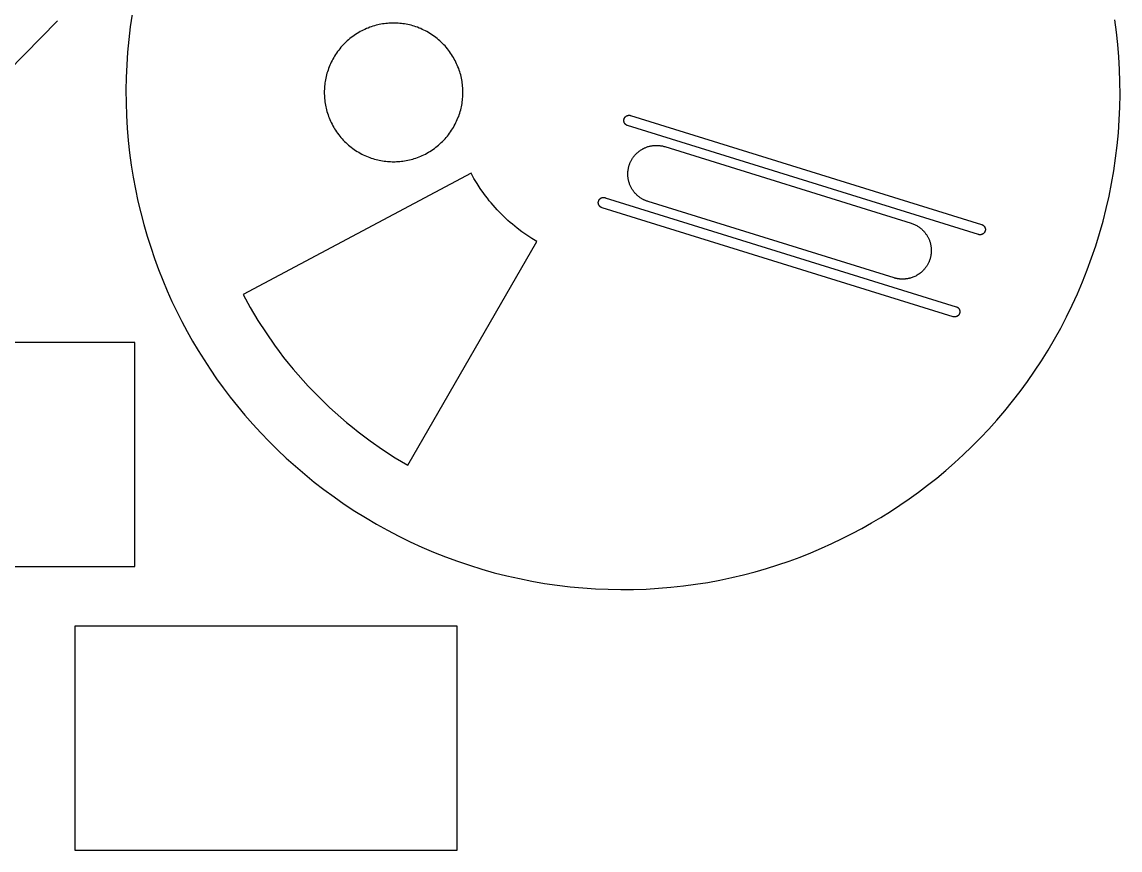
# Model space of a CAD drawing. Header units: millimetres. Extents: x -200 to 233, y -111 to 195.
# Drawn here: x 9.3 to 124.2, y -93.3 to -6.7 of the extents above; entities that cross this region are included whole.
import ezdxf

# ---------------------------------------------------------------- set-up
doc = ezdxf.new("R2010")
doc.units = ezdxf.units.MM
doc.header["$MEASUREMENT"] = 0
doc.layers.add('Default', color=18, linetype='Continuous', true_color=0x000000)

msp = doc.modelspace()

# ---------------------------------------------------------------- linework, layer by layer
at = {"layer": 'Default', "color": 1, "true_color": 0xff0000}
for points in [[(-15.99, -36.02), (-9.52, -29.54), (13.03, -6.59)], [(20.83, -5.88), (20.64, -7.21), (20.48, -8.54), (20.35, -9.87), (20.26, -11.2), (20.2, -12.53), (20.18, -13.85), (20.19, -15.17), (20.24, -16.49), (20.31, -17.8), (20.42, -19.1), (20.57, -20.39), (20.74, -21.68), (20.94, -22.95), (21.18, -24.21), (21.44, -25.45), (21.73, -26.68), (22.05, -27.9), (22.4, -29.1), (22.77, -30.28), (23.17, -31.45), (23.59, -32.6), (24.04, -33.73), (24.5, -34.84), (24.99, -35.93), (25.5, -37), (26.03, -38.04), (26.58, -39.07), (27.15, -40.08), (27.74, -41.07), (28.35, -42.06), (28.99, -43.04), (29.67, -44.02), (30.36, -44.99), (31.09, -45.95), (31.85, -46.9), (32.63, -47.84), (33.44, -48.77), (34.28, -49.68), (35.15, -50.58), (36.04, -51.46), (36.96, -52.33), (37.91, -53.18), (38.88, -54.02), (39.88, -54.83), (40.9, -55.62), (41.95, -56.39), (43.02, -57.13), (44.12, -57.86), (45.24, -58.55), (46.38, -59.22), (47.54, -59.87), (48.72, -60.48), (49.91, -61.07), (51.13, -61.63), (52.36, -62.15), (53.61, -62.65), (54.87, -63.11), (56.14, -63.54), (57.43, -63.94), (58.72, -64.31), (60.03, -64.64), (61.34, -64.93), (62.66, -65.2), (63.98, -65.43), (65.31, -65.62), (66.64, -65.78), (67.97, -65.91), (69.3, -66), (70.63, -66.05), (71.95, -66.08), (73.28, -66.07), (74.59, -66.02), (75.9, -65.94), (77.2, -65.83), (78.5, -65.69), (79.78, -65.52), (81.05, -65.32), (82.31, -65.08), (83.55, -64.82), (84.79, -64.53), (86, -64.21), (87.2, -63.86), (88.39, -63.49), (89.55, -63.09), (90.7, -62.67), (91.83, -62.22), (92.94, -61.75), (94.03, -61.26), (95.1, -60.75), (96.15, -60.22), (97.17, -59.68), (98.18, -59.11), (99.17, -58.52), (100.16, -57.91), (101.15, -57.26), (102.12, -56.59), (103.09, -55.89), (104.05, -55.17), (105, -54.41), (105.94, -53.63), (106.87, -52.82), (107.78, -51.98), (108.68, -51.11), (109.57, -50.22), (110.44, -49.3), (111.29, -48.35), (112.12, -47.38), (112.93, -46.38), (113.72, -45.35), (114.49, -44.31), (115.24, -43.23), (115.96, -42.14), (116.66, -41.02), (117.33, -39.88), (117.97, -38.72), (118.58, -37.54), (119.17, -36.34), (119.73, -35.13), (120.25, -33.9), (120.75, -32.65), (121.21, -31.39), (121.64, -30.12), (122.04, -28.83), (122.41, -27.54), (122.74, -26.23), (123.04, -24.92), (123.3, -23.6), (123.53, -22.28), (123.72, -20.95), (123.88, -19.62), (124.01, -18.29), (124.1, -16.96), (124.16, -15.63), (124.18, -14.3), (124.17, -12.98), (124.12, -11.67), (124.05, -10.36), (123.94, -9.05), (123.8, -7.76), (123.62, -6.48)], [(72.66, -17.54), (72.65, -17.54), (72.63, -17.53), (72.62, -17.53), (72.61, -17.52), (72.6, -17.52), (72.58, -17.51), (72.57, -17.51), (72.56, -17.5), (72.55, -17.49), (72.54, -17.49), (72.52, -17.48), (72.51, -17.47), (72.5, -17.46), (72.49, -17.46), (72.48, -17.45), (72.47, -17.44), (72.46, -17.43), (72.45, -17.42), (72.44, -17.41), (72.43, -17.4), (72.42, -17.39), (72.41, -17.38), (72.4, -17.37), (72.39, -17.36), (72.38, -17.35), (72.38, -17.34), (72.37, -17.33), (72.36, -17.32), (72.35, -17.31), (72.35, -17.3), (72.34, -17.28), (72.33, -17.27), (72.33, -17.26), (72.32, -17.25), (72.32, -17.24), (72.31, -17.22), (72.31, -17.21), (72.3, -17.2), (72.3, -17.19), (72.29, -17.17), (72.29, -17.16), (72.29, -17.15), (72.28, -17.13), (72.28, -17.12), (72.28, -17.11), (72.28, -17.09), (72.27, -17.08), (72.27, -17.07), (72.27, -17.05), (72.27, -17.04), (72.27, -17.03), (72.27, -17.01), (72.27, -17), (72.27, -16.99), (72.27, -16.97), (72.27, -16.96), (72.28, -16.94), (72.28, -16.93), (72.28, -16.92), (72.28, -16.9), (72.29, -16.89), (72.29, -16.88), (72.29, -16.87), (72.3, -16.85), (72.3, -16.84), (72.3, -16.83), (72.31, -16.82), (72.31, -16.8), (72.32, -16.79), (72.32, -16.78), (72.33, -16.77), (72.34, -16.76), (72.34, -16.74), (72.35, -16.73), (72.36, -16.72), (72.37, -16.71), (72.37, -16.7), (72.38, -16.69), (72.39, -16.68), (72.4, -16.66), (72.41, -16.65), (72.42, -16.64), (72.43, -16.63), (72.44, -16.62), (72.44, -16.62), (72.45, -16.61), (72.47, -16.6), (72.48, -16.59), (72.49, -16.58), (72.5, -16.57), (72.51, -16.56), (72.52, -16.56), (72.53, -16.55), (72.54, -16.54), (72.55, -16.54), (72.56, -16.53), (72.58, -16.52), (72.59, -16.52), (72.6, -16.51), (72.61, -16.51), (72.63, -16.5), (72.64, -16.5), (72.65, -16.49), (72.66, -16.49), (72.68, -16.49), (72.69, -16.48), (72.7, -16.48), (72.72, -16.48), (72.73, -16.47), (72.74, -16.47), (72.76, -16.47), (72.77, -16.47), (72.78, -16.47), (72.8, -16.47), (72.81, -16.47), (72.83, -16.47), (72.84, -16.47), (72.85, -16.47), (72.87, -16.47), (72.88, -16.47), (72.89, -16.47), (72.91, -16.47), (72.92, -16.48), (72.93, -16.48), (72.95, -16.48), (72.96, -16.48), (72.97, -16.49), (72.98, -16.49)], [(72.98, -16.49), (109.7, -27.89)], [(109.38, -28.94), (72.66, -17.54)], [(72.82, -21.73), (72.84, -21.66), (72.86, -21.6), (72.89, -21.54), (72.91, -21.47), (72.94, -21.41), (72.97, -21.35), (73, -21.28), (73.03, -21.22), (73.06, -21.16), (73.1, -21.1), (73.14, -21.04), (73.18, -20.97), (73.22, -20.91), (73.26, -20.85), (73.3, -20.79), (73.35, -20.74), (73.4, -20.68), (73.45, -20.62), (73.5, -20.57), (73.55, -20.51), (73.6, -20.46), (73.66, -20.41), (73.72, -20.36), (73.77, -20.31), (73.83, -20.26), (73.89, -20.21), (73.96, -20.17), (74.02, -20.12), (74.09, -20.08), (74.15, -20.04), (74.22, -20), (74.29, -19.96), (74.36, -19.93), (74.43, -19.89), (74.5, -19.86), (74.57, -19.83), (74.64, -19.8), (74.71, -19.78), (74.79, -19.75), (74.86, -19.73), (74.94, -19.71), (75.01, -19.69), (75.08, -19.68), (75.16, -19.66), (75.23, -19.65), (75.31, -19.64), (75.38, -19.63), (75.46, -19.63), (75.53, -19.62), (75.61, -19.62), (75.68, -19.62), (75.75, -19.62), (75.82, -19.62), (75.9, -19.63), (75.97, -19.63), (76.04, -19.64), (76.11, -19.65), (76.18, -19.66), (76.25, -19.67), (76.31, -19.68), (76.38, -19.7), (76.45, -19.72), (76.51, -19.73), (76.57, -19.75)], [(76.57, -19.75), (102.32, -27.75)], [(74.8, -25.48), (74.73, -25.46), (74.67, -25.44), (74.6, -25.42), (74.54, -25.39), (74.48, -25.36), (74.41, -25.34), (74.35, -25.31), (74.29, -25.27), (74.23, -25.24), (74.16, -25.2), (74.1, -25.17), (74.04, -25.13), (73.98, -25.09), (73.92, -25.04), (73.86, -25), (73.8, -24.95), (73.75, -24.91), (73.69, -24.86), (73.63, -24.81), (73.58, -24.75), (73.53, -24.7), (73.47, -24.64), (73.42, -24.59), (73.37, -24.53), (73.32, -24.47), (73.28, -24.41), (73.23, -24.35), (73.19, -24.28), (73.15, -24.22), (73.11, -24.15), (73.07, -24.08), (73.03, -24.01), (72.99, -23.95), (72.96, -23.88), (72.93, -23.8), (72.9, -23.73), (72.87, -23.66), (72.85, -23.59), (72.82, -23.51), (72.8, -23.44), (72.78, -23.37), (72.76, -23.29), (72.75, -23.22), (72.73, -23.14), (72.72, -23.07), (72.71, -22.99), (72.7, -22.92), (72.69, -22.85), (72.69, -22.77), (72.69, -22.7), (72.68, -22.62), (72.69, -22.55), (72.69, -22.48), (72.69, -22.41), (72.7, -22.34), (72.71, -22.26), (72.71, -22.19), (72.73, -22.13), (72.74, -22.06), (72.75, -21.99), (72.77, -21.92), (72.78, -21.86), (72.8, -21.79), (72.82, -21.73)], [(56.29, -22.53), (32.43, -35.23)], [(63.18, -29.67), (62.65, -29.35), (62.12, -29.01), (61.61, -28.65), (61.11, -28.27), (60.86, -28.07), (60.62, -27.87), (60.38, -27.67), (60.14, -27.46), (59.91, -27.25), (59.68, -27.03), (59.46, -26.81), (59.23, -26.58), (59.02, -26.35), (58.8, -26.12), (58.59, -25.88), (58.39, -25.64), (58.19, -25.4), (57.99, -25.15), (57.8, -24.9), (57.61, -24.65), (57.25, -24.14), (56.91, -23.61), (56.59, -23.08), (56.29, -22.53)], [(69.99, -26.14), (69.98, -26.13), (69.96, -26.13), (69.95, -26.12), (69.94, -26.12), (69.93, -26.11), (69.91, -26.11), (69.9, -26.1), (69.89, -26.1), (69.88, -26.09), (69.87, -26.08), (69.86, -26.07), (69.84, -26.07), (69.83, -26.06), (69.82, -26.05), (69.81, -26.04), (69.8, -26.03), (69.79, -26.03), (69.78, -26.02), (69.77, -26.01), (69.76, -26), (69.75, -25.99), (69.74, -25.98), (69.73, -25.97), (69.72, -25.96), (69.72, -25.95), (69.71, -25.94), (69.7, -25.92), (69.69, -25.91), (69.69, -25.9), (69.68, -25.89), (69.67, -25.88), (69.67, -25.87), (69.66, -25.86), (69.65, -25.84), (69.65, -25.83), (69.64, -25.82), (69.64, -25.81), (69.63, -25.79), (69.63, -25.78), (69.62, -25.77), (69.62, -25.76), (69.62, -25.74), (69.61, -25.73), (69.61, -25.72), (69.61, -25.7), (69.61, -25.69), (69.61, -25.68), (69.6, -25.66), (69.6, -25.65), (69.6, -25.63), (69.6, -25.62), (69.6, -25.61), (69.6, -25.59), (69.6, -25.58), (69.6, -25.57), (69.61, -25.55), (69.61, -25.54), (69.61, -25.53), (69.61, -25.51), (69.61, -25.5), (69.62, -25.49), (69.62, -25.47), (69.62, -25.46), (69.63, -25.45), (69.63, -25.44), (69.64, -25.42), (69.64, -25.41), (69.64, -25.4), (69.65, -25.39), (69.66, -25.37), (69.66, -25.36), (69.67, -25.35), (69.67, -25.34), (69.68, -25.33), (69.69, -25.32), (69.7, -25.3), (69.7, -25.29), (69.71, -25.28), (69.72, -25.27), (69.73, -25.26), (69.74, -25.25), (69.75, -25.24), (69.76, -25.23), (69.77, -25.22), (69.78, -25.21), (69.79, -25.2), (69.8, -25.19), (69.81, -25.18), (69.82, -25.18), (69.83, -25.17), (69.84, -25.16), (69.85, -25.15), (69.86, -25.14), (69.87, -25.14), (69.88, -25.13), (69.9, -25.12), (69.91, -25.12), (69.92, -25.11), (69.93, -25.11), (69.94, -25.1), (69.96, -25.1), (69.97, -25.09), (69.98, -25.09), (69.99, -25.08), (70.01, -25.08), (70.02, -25.08), (70.03, -25.07), (70.05, -25.07), (70.06, -25.07), (70.07, -25.07), (70.09, -25.07), (70.1, -25.06), (70.12, -25.06), (70.13, -25.06), (70.14, -25.06), (70.16, -25.06), (70.17, -25.06), (70.18, -25.06), (70.2, -25.06), (70.21, -25.06), (70.22, -25.07), (70.24, -25.07), (70.25, -25.07), (70.26, -25.07), (70.28, -25.08), (70.29, -25.08), (70.3, -25.08), (70.32, -25.09)], [(70.32, -25.09), (107.03, -36.49)], [(106.71, -37.54), (69.99, -26.14)], [(100.54, -33.48), (74.8, -25.48)], [(102.32, -27.75), (102.41, -27.78), (102.5, -27.81), (102.58, -27.84), (102.67, -27.88), (102.75, -27.92), (102.83, -27.96), (102.91, -28), (102.99, -28.05), (103.06, -28.1), (103.14, -28.14), (103.21, -28.2), (103.28, -28.25), (103.34, -28.3), (103.41, -28.36), (103.47, -28.41), (103.53, -28.47), (103.58, -28.52), (103.62, -28.57), (103.67, -28.62), (103.71, -28.67), (103.76, -28.72), (103.8, -28.77), (103.84, -28.83), (103.88, -28.89), (103.93, -28.95), (103.96, -29.01), (104, -29.07), (104.04, -29.13), (104.07, -29.19), (104.11, -29.26), (104.14, -29.33), (104.17, -29.39), (104.2, -29.46), (104.23, -29.53), (104.26, -29.6), (104.28, -29.67), (104.3, -29.75), (104.32, -29.82), (104.34, -29.89), (104.36, -29.97), (104.38, -30.04), (104.39, -30.12), (104.4, -30.2), (104.41, -30.27), (104.42, -30.35), (104.42, -30.43), (104.43, -30.5), (104.43, -30.58), (104.43, -30.66), (104.43, -30.74), (104.42, -30.81), (104.42, -30.89), (104.41, -30.97), (104.4, -31.05), (104.39, -31.12), (104.37, -31.2), (104.36, -31.27), (104.34, -31.35), (104.32, -31.42), (104.3, -31.49), (104.27, -31.57), (104.25, -31.64), (104.22, -31.71), (104.2, -31.78), (104.17, -31.84), (104.13, -31.91), (104.1, -31.98), (104.07, -32.04), (104.03, -32.1), (104, -32.17), (103.96, -32.23), (103.92, -32.29), (103.88, -32.34), (103.84, -32.4), (103.8, -32.46), (103.75, -32.51), (103.71, -32.56), (103.66, -32.61), (103.62, -32.66), (103.57, -32.71), (103.51, -32.78), (103.44, -32.84), (103.37, -32.9), (103.29, -32.96), (103.22, -33.02), (103.14, -33.08), (103.06, -33.13), (102.97, -33.18), (102.89, -33.23), (102.8, -33.28), (102.71, -33.33), (102.61, -33.37), (102.52, -33.41), (102.42, -33.44), (102.32, -33.48), (102.27, -33.49), (102.22, -33.51), (102.17, -33.52), (102.12, -33.53), (102.07, -33.54), (102.01, -33.55), (101.96, -33.56), (101.91, -33.57), (101.86, -33.58), (101.8, -33.59), (101.75, -33.59), (101.7, -33.6), (101.64, -33.6), (101.59, -33.61), (101.54, -33.61), (101.48, -33.61), (101.43, -33.61), (101.38, -33.61), (101.32, -33.61), (101.27, -33.61), (101.22, -33.6), (101.16, -33.6), (101.11, -33.59), (101.06, -33.59), (101, -33.58), (100.95, -33.57), (100.9, -33.56), (100.85, -33.55), (100.79, -33.54), (100.74, -33.53), (100.69, -33.52), (100.64, -33.51), (100.59, -33.49), (100.54, -33.48)], [(109.7, -27.89), (109.71, -27.9), (109.73, -27.9), (109.74, -27.91), (109.75, -27.91), (109.76, -27.91), (109.77, -27.92), (109.78, -27.93), (109.8, -27.93), (109.81, -27.94), (109.82, -27.94), (109.83, -27.95), (109.84, -27.96), (109.85, -27.97), (109.86, -27.97), (109.87, -27.98), (109.88, -27.99), (109.9, -28), (109.91, -28.01), (109.92, -28.02), (109.93, -28.03), (109.94, -28.04), (109.95, -28.05), (109.95, -28.06), (109.96, -28.07), (109.97, -28.08), (109.98, -28.09), (109.99, -28.1), (110, -28.11), (110.01, -28.13), (110.01, -28.14), (110.02, -28.15), (110.03, -28.16), (110.03, -28.17), (110.04, -28.19), (110.04, -28.2), (110.05, -28.21), (110.06, -28.23), (110.06, -28.24), (110.06, -28.25), (110.07, -28.27), (110.07, -28.28), (110.08, -28.29), (110.08, -28.31), (110.08, -28.32), (110.08, -28.34), (110.09, -28.35), (110.09, -28.36), (110.09, -28.38), (110.09, -28.39), (110.09, -28.4), (110.09, -28.42), (110.09, -28.43), (110.09, -28.44), (110.09, -28.46), (110.09, -28.47), (110.09, -28.48), (110.08, -28.5), (110.08, -28.51), (110.08, -28.52), (110.08, -28.53), (110.07, -28.55), (110.07, -28.56), (110.07, -28.57), (110.07, -28.58), (110.06, -28.59), (110.06, -28.6), (110.05, -28.62), (110.05, -28.63), (110.04, -28.64), (110.04, -28.65), (110.03, -28.66), (110.03, -28.67), (110.02, -28.69), (110.01, -28.7), (110.01, -28.71), (110, -28.72), (109.99, -28.73), (109.98, -28.74), (109.98, -28.75), (109.97, -28.76), (109.96, -28.77), (109.95, -28.78), (109.94, -28.79), (109.93, -28.8), (109.92, -28.81), (109.91, -28.82), (109.9, -28.83), (109.89, -28.84), (109.88, -28.85), (109.87, -28.86), (109.86, -28.87), (109.84, -28.88), (109.83, -28.88), (109.82, -28.89), (109.81, -28.9), (109.8, -28.9), (109.78, -28.91), (109.77, -28.92), (109.76, -28.92), (109.74, -28.93), (109.73, -28.93), (109.72, -28.94), (109.7, -28.94), (109.69, -28.95), (109.68, -28.95), (109.66, -28.95), (109.65, -28.96), (109.64, -28.96), (109.62, -28.96), (109.61, -28.96), (109.6, -28.97), (109.58, -28.97), (109.57, -28.97), (109.55, -28.97), (109.54, -28.97), (109.53, -28.97), (109.51, -28.97), (109.5, -28.97), (109.49, -28.97), (109.47, -28.96), (109.46, -28.96), (109.45, -28.96), (109.44, -28.96), (109.42, -28.96), (109.41, -28.95), (109.4, -28.95), (109.39, -28.95), (109.38, -28.94)], [(49.66, -53.08), (63.18, -29.67)], [(32.43, -35.23), (33.18, -36.59), (33.98, -37.93), (34.84, -39.24), (35.74, -40.53), (36.2, -41.16), (36.68, -41.79), (37.17, -42.41), (37.68, -43.02), (38.19, -43.62), (38.71, -44.21), (39.25, -44.79), (39.79, -45.37), (40.35, -45.93), (40.91, -46.48), (41.48, -47.03), (42.07, -47.56), (42.66, -48.08), (43.26, -48.59), (43.87, -49.1), (44.48, -49.59), (45.74, -50.53), (47.02, -51.43), (48.33, -52.28), (49.66, -53.08)], [(107.03, -36.49), (107.05, -36.49), (107.06, -36.5), (107.07, -36.5), (107.08, -36.5), (107.09, -36.51), (107.1, -36.52), (107.12, -36.52), (107.13, -36.53), (107.14, -36.53), (107.15, -36.54), (107.16, -36.55), (107.17, -36.55), (107.18, -36.56), (107.19, -36.57), (107.21, -36.58), (107.22, -36.58), (107.23, -36.59), (107.24, -36.6), (107.25, -36.61), (107.26, -36.62), (107.27, -36.63), (107.28, -36.64), (107.29, -36.65), (107.29, -36.66), (107.3, -36.67), (107.31, -36.69), (107.32, -36.7), (107.33, -36.71), (107.34, -36.72), (107.34, -36.73), (107.35, -36.74), (107.36, -36.76), (107.36, -36.77), (107.37, -36.78), (107.38, -36.8), (107.38, -36.81), (107.39, -36.82), (107.39, -36.84), (107.4, -36.85), (107.4, -36.86), (107.4, -36.88), (107.41, -36.89), (107.41, -36.9), (107.41, -36.92), (107.41, -36.93), (107.42, -36.94), (107.42, -36.96), (107.42, -36.97), (107.42, -36.99), (107.42, -37), (107.42, -37.01), (107.42, -37.03), (107.42, -37.04), (107.42, -37.05), (107.42, -37.07), (107.42, -37.08), (107.42, -37.09), (107.41, -37.1), (107.41, -37.12), (107.41, -37.13), (107.41, -37.14), (107.4, -37.15), (107.4, -37.16), (107.4, -37.18), (107.39, -37.19), (107.39, -37.2), (107.38, -37.21), (107.38, -37.22), (107.37, -37.23), (107.37, -37.25), (107.36, -37.26), (107.36, -37.27), (107.35, -37.28), (107.34, -37.29), (107.34, -37.3), (107.33, -37.31), (107.32, -37.33), (107.32, -37.34), (107.31, -37.35), (107.3, -37.36), (107.29, -37.37), (107.28, -37.38), (107.27, -37.39), (107.26, -37.4), (107.25, -37.41), (107.24, -37.42), (107.23, -37.43), (107.22, -37.44), (107.21, -37.45), (107.2, -37.45), (107.19, -37.46), (107.18, -37.47), (107.16, -37.48), (107.15, -37.49), (107.14, -37.49), (107.13, -37.5), (107.11, -37.51), (107.1, -37.51), (107.09, -37.52), (107.08, -37.52), (107.06, -37.53), (107.05, -37.53), (107.04, -37.54), (107.02, -37.54), (107.01, -37.55), (106.99, -37.55), (106.98, -37.55), (106.97, -37.55), (106.95, -37.56), (106.94, -37.56), (106.93, -37.56), (106.91, -37.56), (106.9, -37.56), (106.89, -37.56), (106.87, -37.56), (106.86, -37.56), (106.85, -37.56), (106.83, -37.56), (106.82, -37.56), (106.81, -37.56), (106.79, -37.56), (106.78, -37.56), (106.77, -37.55), (106.76, -37.55), (106.74, -37.55), (106.73, -37.55), (106.72, -37.54), (106.71, -37.54)], [(21.1, -40.25), (-18.9, -40.25)], [(21.1, -63.66), (21.1, -40.25)], [(-18.9, -63.66), (21.1, -63.66)], [(54.82, -69.9), (14.82, -69.9)], [(14.82, -69.9), (14.82, -93.32)], [(54.82, -93.32), (54.82, -69.9)], [(14.82, -93.32), (54.82, -93.32)]]:
    msp.add_lwpolyline(points, dxfattribs=at)
msp.add_lwpolyline([(55.43, -14.08), (55.43, -13.92), (55.42, -13.75), (55.41, -13.59), (55.4, -13.43), (55.38, -13.26), (55.36, -13.09), (55.34, -12.93), (55.31, -12.76), (55.28, -12.59), (55.24, -12.42), (55.2, -12.25), (55.15, -12.08), (55.1, -11.91), (55.04, -11.74), (54.99, -11.58), (54.92, -11.41), (54.85, -11.24), (54.78, -11.08), (54.7, -10.91), (54.62, -10.75), (54.53, -10.59), (54.44, -10.43), (54.35, -10.27), (54.25, -10.11), (54.14, -9.96), (54.04, -9.8), (53.92, -9.65), (53.81, -9.51), (53.69, -9.36), (53.57, -9.22), (53.44, -9.09), (53.31, -8.95), (53.17, -8.82), (53.03, -8.69), (52.89, -8.57), (52.75, -8.45), (52.6, -8.33), (52.45, -8.22), (52.3, -8.11), (52.15, -8.01), (51.99, -7.91), (51.83, -7.81), (51.67, -7.72), (51.51, -7.64), (51.35, -7.56), (51.18, -7.48), (51.02, -7.4), (50.85, -7.34), (50.68, -7.27), (50.51, -7.21), (50.34, -7.16), (50.18, -7.11), (50.01, -7.06), (49.84, -7.02), (49.67, -6.98), (49.5, -6.95), (49.33, -6.92), (49.16, -6.89), (49, -6.87), (48.83, -6.86), (48.67, -6.84), (48.5, -6.83), (48.34, -6.83), (48.18, -6.83), (48.02, -6.83), (47.86, -6.83), (47.69, -6.84), (47.53, -6.86), (47.36, -6.87), (47.2, -6.89), (47.03, -6.92), (46.86, -6.95), (46.69, -6.98), (46.52, -7.02), (46.35, -7.06), (46.19, -7.11), (46.02, -7.16), (45.85, -7.21), (45.68, -7.27), (45.51, -7.34), (45.34, -7.4), (45.18, -7.48), (45.01, -7.56), (44.85, -7.64), (44.69, -7.72), (44.53, -7.81), (44.37, -7.91), (44.21, -8.01), (44.06, -8.11), (43.91, -8.22), (43.76, -8.33), (43.61, -8.45), (43.47, -8.57), (43.33, -8.69), (43.19, -8.82), (43.05, -8.95), (42.92, -9.09), (42.8, -9.22), (42.67, -9.36), (42.55, -9.51), (42.44, -9.65), (42.32, -9.8), (42.22, -9.96), (42.11, -10.11), (42.01, -10.27), (41.92, -10.43), (41.83, -10.59), (41.74, -10.75), (41.66, -10.91), (41.58, -11.08), (41.51, -11.24), (41.44, -11.41), (41.38, -11.58), (41.32, -11.74), (41.26, -11.91), (41.21, -12.08), (41.16, -12.25), (41.12, -12.42), (41.08, -12.59), (41.05, -12.76), (41.02, -12.93), (41, -13.09), (40.98, -13.26), (40.96, -13.43), (40.95, -13.59), (40.94, -13.75), (40.93, -13.92), (40.93, -14.08), (40.93, -14.24), (40.94, -14.4), (40.95, -14.56), (40.96, -14.73), (40.98, -14.89), (41, -15.06), (41.02, -15.23), (41.05, -15.4), (41.08, -15.57), (41.12, -15.73), (41.16, -15.9), (41.21, -16.07), (41.26, -16.24), (41.32, -16.41), (41.38, -16.58), (41.44, -16.75), (41.51, -16.91), (41.58, -17.08), (41.66, -17.24), (41.74, -17.41), (41.83, -17.57), (41.92, -17.73), (42.01, -17.89), (42.11, -18.04), (42.22, -18.2), (42.32, -18.35), (42.44, -18.5), (42.55, -18.65), (42.67, -18.79), (42.8, -18.93), (42.92, -19.07), (43.05, -19.2), (43.19, -19.33), (43.33, -19.46), (43.47, -19.59), (43.61, -19.71), (43.76, -19.82), (43.91, -19.93), (44.06, -20.04), (44.21, -20.15), (44.37, -20.25), (44.53, -20.34), (44.69, -20.43), (44.85, -20.52), (45.01, -20.6), (45.18, -20.68), (45.34, -20.75), (45.51, -20.82), (45.68, -20.88), (45.85, -20.94), (46.02, -21), (46.19, -21.05), (46.35, -21.09), (46.52, -21.14), (46.69, -21.17), (46.86, -21.21), (47.03, -21.24), (47.2, -21.26), (47.36, -21.28), (47.53, -21.3), (47.69, -21.31), (47.86, -21.32), (48.02, -21.33), (48.18, -21.33), (48.34, -21.33), (48.5, -21.32), (48.67, -21.31), (48.83, -21.3), (49, -21.28), (49.16, -21.26), (49.33, -21.24), (49.5, -21.21), (49.67, -21.17), (49.84, -21.14), (50.01, -21.09), (50.18, -21.05), (50.34, -21), (50.51, -20.94), (50.68, -20.88), (50.85, -20.82), (51.02, -20.75), (51.18, -20.68), (51.35, -20.6), (51.51, -20.52), (51.67, -20.43), (51.83, -20.34), (51.99, -20.25), (52.15, -20.15), (52.3, -20.04), (52.45, -19.93), (52.6, -19.82), (52.75, -19.71), (52.89, -19.59), (53.03, -19.46), (53.17, -19.33), (53.31, -19.2), (53.44, -19.07), (53.57, -18.93), (53.69, -18.79), (53.81, -18.65), (53.92, -18.5), (54.04, -18.35), (54.14, -18.2), (54.25, -18.04), (54.35, -17.89), (54.44, -17.73), (54.53, -17.57), (54.62, -17.41), (54.7, -17.24), (54.78, -17.08), (54.85, -16.91), (54.92, -16.75), (54.99, -16.58), (55.04, -16.41), (55.1, -16.24), (55.15, -16.07), (55.2, -15.9), (55.24, -15.73), (55.28, -15.57), (55.31, -15.4), (55.34, -15.23), (55.36, -15.06), (55.38, -14.89), (55.4, -14.73), (55.41, -14.56), (55.42, -14.4), (55.43, -14.24)], close=True, dxfattribs=at)

doc.saveas('drawing.dxf')
